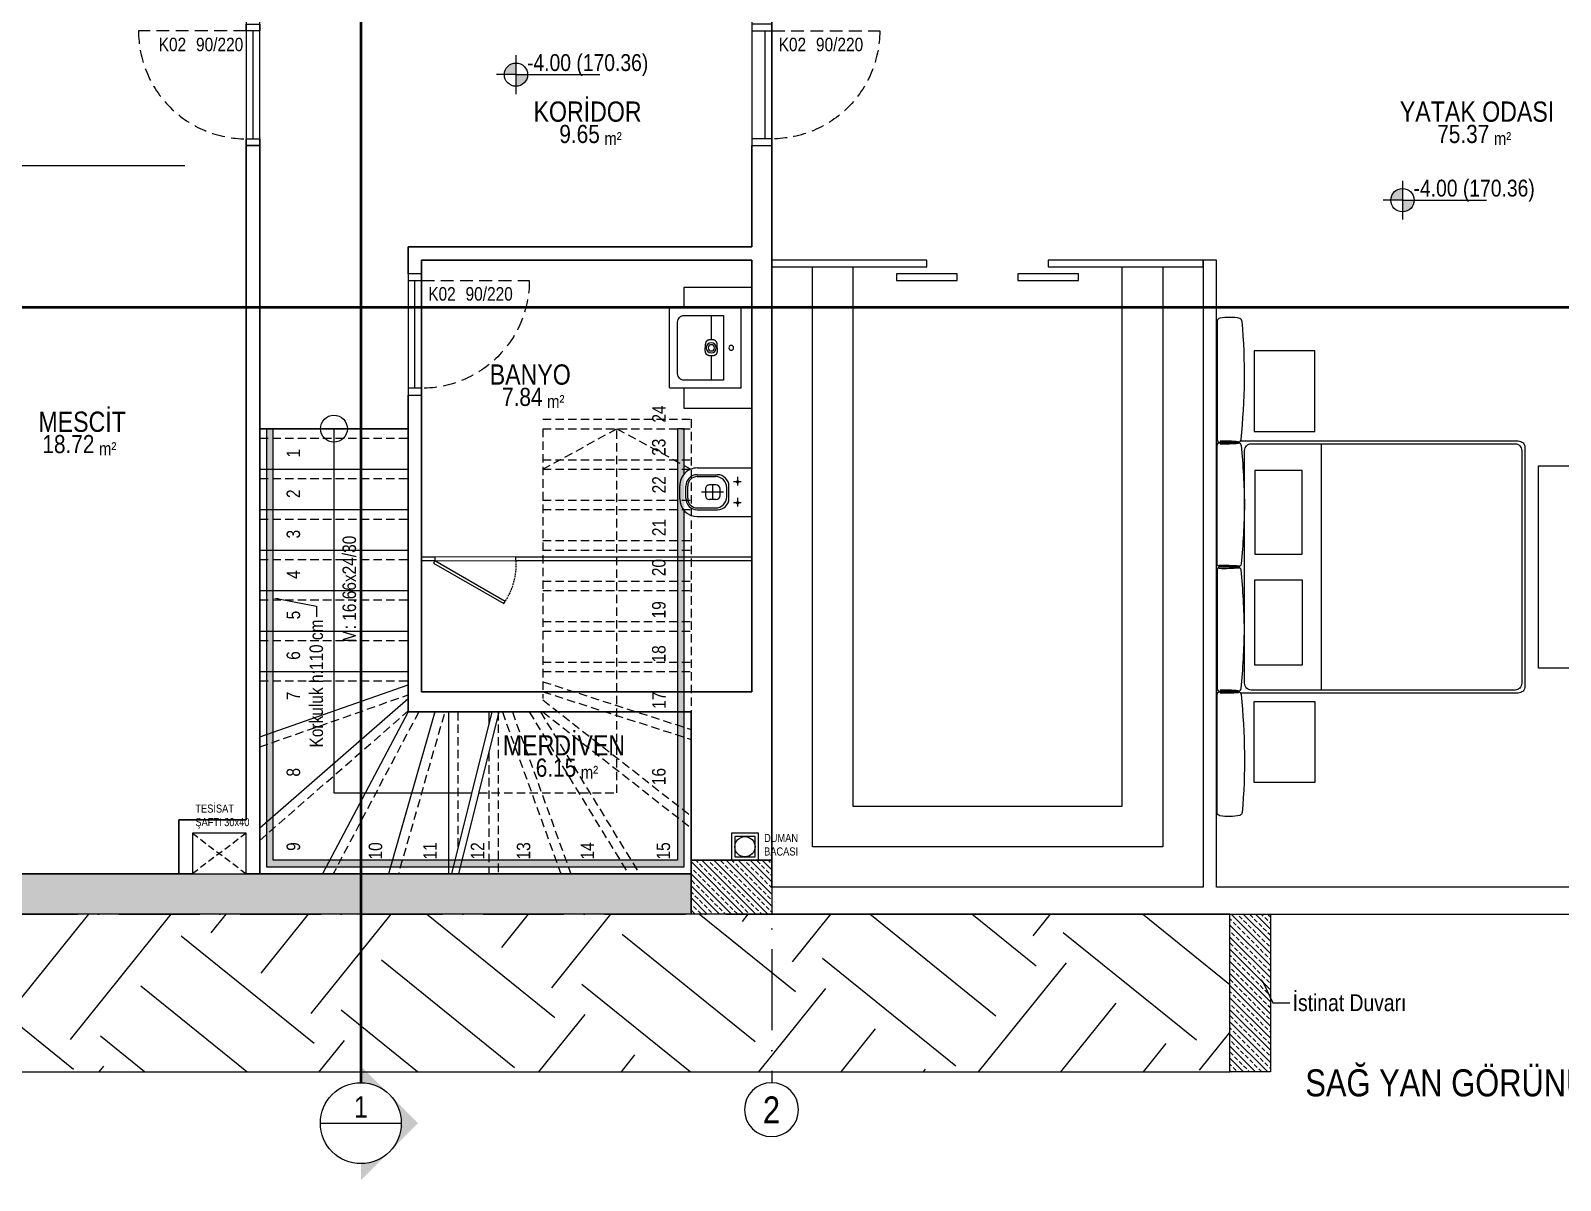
# Model space of a CAD drawing. Header units: millimetres. Extents: x 82776 to 137242, y 11666 to 27998.
# Drawn here: x 95060 to 96195, y 17704 to 18556 of the extents above; entities that cross this region are included whole.
import ezdxf
from ezdxf import colors
from ezdxf.entities.mleader import LeaderData, LeaderLine
from ezdxf.enums import TextEntityAlignment as Align
from ezdxf.math import Vec2, Vec3

# ---------------------------------------------------------------- set-up
doc = ezdxf.new("R2010")
doc.units = ezdxf.units.MM
for name, pattern in [('( Hidden )', [0.375, 0.25, -0.125]), ('ACAD_ISO10W100', [18, 12, -3, 0, -3]), ('DASHED', [15, 10, -5]), ('GC5102G0200$0$HIDDEN', [9.525, 6.35, -3.175])]:
    doc.linetypes.add(name, pattern=pattern)
doc.layers.add('0_IFC_Area', color=100, linetype='Continuous', plot=False)
for name, color, linetype in [('0_IFC_Door_Text', 11, 'Continuous'), ('0_IFC_Elevation_5', 252, 'Continuous'), ('0_IFC_Grid', 14, 'ACAD_ISO10W100'), ('0_IFC_Grid_Text_100', 14, 'Continuous'), ('0_IFC_Hatch', 250, 'Continuous'), ('0_IFC_Hatch_Structure', 251, 'Continuous'), ('0_IFC_Notation_Level_200', 160, 'Continuous'), ('0_IFC_Notation_Section_50', 10, 'Continuous'), ('0_IFC_Room_Text(No)_50', 12, 'Continuous'), ('0_IFC_Stair_Text', 221, 'Continuous'), ('0_IFC_Text_Explanation_50', 231, 'Continuous'), ('1_IFC_Concrete_Section', 50, 'Continuous'), ('1_IFC_Door', 83, 'Continuous'), ('1_IFC_Stair', 210, 'Continuous'), ('1_IFC_Stair_Concrete', 252, '( Hidden )'), ('2_IFC_Handrail', 181, 'Continuous'), ('2_IFC_Wall', 130, 'Continuous'), ('5_IFC_Mechanical_Shaft', 132, 'Continuous'), ('6_IFC_Furniture', 35, 'Continuous'), ('6_IFC_Furniture_WC', 64, 'Continuous'), ('6_IFC_Furniture_Wetspace', 64, 'Continuous'), ('7_IFC_Tree', 88, 'Continuous'), ('SOL8', 7, 'Continuous')]:
    doc.layers.add(name, color=color, linetype=linetype)
doc.styles.add('IFC_TEXT', font='ARIALN.TTF')
doc.linetypes.add('ZIGZAG', pattern='A,0.00254,-5.08,[131,ltypeshp.shx,S=5.08,R=0,X=-5.08,Y=0],-10.16,[131,ltypeshp.shx,S=5.08,R=180,X=5.08,Y=0],-5.08', length=20.32254)

# ---------------------------------------------------------------- blocks, each defined once
blk = doc.blocks.new('*U1504')
at = {"layer": '0_IFC_Hatch_Structure'}
blk.add_lwpolyline([(0, 0), (-90, 0)], dxfattribs=at)
at = {"layer": '1_IFC_Door', "linetype": 'GC5102G0200$0$HIDDEN', "ltscale": 1.5}
blk.add_lwpolyline([(-5, 0), (-5, 80)], dxfattribs=at)
at = {"layer": '1_IFC_Door'}
for points in [[(-85, 0), (-85, -10), (-90, -10), (-90, 0), (-85, 0)], [(-85, -5), (-5, -5), (-5, 0), (-85, 0)]]:
    blk.add_lwpolyline(points, dxfattribs=at)
blk.add_lwpolyline([(-5, -10), (-5, 0), (0, 0), (0, -10)], close=True, dxfattribs=at)
at = {"layer": '1_IFC_Door', "linetype": 'GC5102G0200$0$HIDDEN', "ltscale": 1.5}
blk.add_arc((-5, 0), 80, 90, 180, dxfattribs=at)
blk = doc.blocks.new('*U1491')
at = {"layer": '0_IFC_Hatch_Structure'}
blk.add_lwpolyline([(0, 0), (-90, 0)], dxfattribs=at)
at = {"layer": '1_IFC_Door', "linetype": 'GC5102G0200$0$HIDDEN', "ltscale": 1.5}
blk.add_lwpolyline([(-5, 0), (-5, 80)], dxfattribs=at)
at = {"layer": '1_IFC_Door'}
for points in [[(-85, 0), (-85, -15), (-90, -15), (-90, 0), (-85, 0)], [(-85, -5), (-5, -5), (-5, 0), (-85, 0)]]:
    blk.add_lwpolyline(points, dxfattribs=at)
blk.add_lwpolyline([(-5, -15), (-5, 0), (0, 0), (0, -15)], close=True, dxfattribs=at)
at = {"layer": '1_IFC_Door', "linetype": 'GC5102G0200$0$HIDDEN', "ltscale": 1.5}
blk.add_arc((-5, 0), 80, 90, 180, dxfattribs=at)
blk = doc.blocks.new('IFC_KLOZET')
blk.add_wipeout([(-18, 0), (18, 0), (18, -40.4), (18, -40.4), (18, -41.3), (17.9, -41.8), (17.6, -43.5), (16.5, -46.3), (15.2, -48.4), (14.5, -49.2), (14.2, -49.5), (12.9, -50.6), (12.2, -51.2), (11.5, -51.6), (10, -52.3), (8.7, -52.8), (7.6, -53.1), (6.8, -53.2), (6.2, -53.3), (5.3, -53.3), (-5, -53.4), (-6.5, -53.3), (-7.8, -53), (-9.5, -52.5), (-10, -52.3), (-11, -51.9), (-12, -51.3), (-13.4, -50.2), (-13.7, -50), (-14.2, -49.5), (-15.1, -48.5), (-16, -47.2), (-17, -45), (-17.5, -43.7), (-17.8, -42.5), (-17.9, -41.3), (-18, -40.4)]).dxf.layer = '6_IFC_Furniture_WC'
at = {"layer": '6_IFC_Furniture_WC'}
for p, q in [((-18, -40.4), (-18, 0)), ((18, -40.4), (18, 0)), ((-5, -10.4), (-11.4, -10.4)), ((-7.8, -7.8), (-7.8, -13.5)), ((10.5, -10.4), (4.1, -10.4)), ((7.8, -7.8), (7.8, -13.5)), ((4.5, -16.9), (-4.5, -16.9)), ((3.3, -18.5), (-3.3, -18.5)), ((0, -20.9), (0, -37.3)), ((-13, -40.4), (-13, -25.4)), ((-11.6, -40.4), (-11.6, -26.8)), ((5.5, -28.9), (-6.1, -28.9)), ((-5.4, -26.5), (-5.4, -31.3)), ((2.4, -23.5), (-2.4, -23.5)), ((5.4, -26.5), (5.4, -31.3)), ((11.6, -40.4), (11.6, -26.8)), ((13, -40.4), (13, -25.4)), ((-2.4, -34.3), (2.4, -34.3)), ((5, -53.4), (-5, -53.4)), ((4.5, -47.5), (-4.5, -47.5)), ((4.5, -48.9), (-4.5, -48.9))]:
    blk.add_line(p, q, dxfattribs=at)
blk.add_lwpolyline([(18, 0), (-18, 0)], dxfattribs=at)
for centre in [(-7.8, -10.4), (7.8, -10.4)]:
    blk.add_circle(centre, 0.75, dxfattribs=at)
for centre, radius, start, end in [((-7.8, -10.4), 0.75, 90, 270), ((-7.8, -10.4), 0.75, 270, 90), ((7.8, -10.4), 0.75, 90, 270), ((7.8, -10.4), 0.75, 270, 90), ((-4.5, -25.4), 8.5, 90, 180), ((-3.3, -26.8), 8.3, 90, 180), ((3.3, -26.8), 8.3, 0, 90), ((4.5, -25.4), 8.5, 0, 90), ((-2.4, -26.5), 3, 90, 180), ((-2.4, -31.3), 3, 180, 270), ((2.4, -26.5), 3, 0, 90), ((2.4, -31.3), 3, 270, 0), ((-5, -40.4), 13, 180, 270), ((-4.5, -40.4), 8.5, 180, 270), ((-4.5, -40.4), 7.1, 180, 270), ((4.5, -40.4), 8.5, 270, 0), ((4.5, -40.4), 7.1, 270, 0), ((5, -40.4), 13, 270, 0)]:
    blk.add_arc(centre, radius, start, end, dxfattribs=at)
blk = doc.blocks.new('*U149')
blk.add_wipeout([(0, 0), (0, -50), (90, -50), (90, 0)]).dxf.layer = '6_IFC_Furniture_WC'
at = {"layer": '6_IFC_Furniture_WC'}
blk.add_lwpolyline([(0, 0), (90, 0), (90, -50), (0, -50)], close=True, dxfattribs=at)
blk = doc.blocks.new('IFC_VITRA_DOLAPLI LAVABO_53X60')
blk.add_wipeout([(-30, 0), (-30, -52), (-29.9, -52.4), (-29.7, -52.7), (-29.4, -52.9), (-29, -53), (29, -53), (29.4, -52.9), (29.7, -52.7), (29.9, -52.4), (30, -52), (30, 0)])
at = {"layer": '6_IFC_Furniture_Wetspace'}
for points in [[(30, 0), (-30, 0), (-30, -52, 0.414214), (-29, -53), (29, -53, 0.414214), (30, -52)], [(24, -13), (-24, -13), (-24, -42, 0.414214), (-19, -47), (19, -47, 0.414214), (24, -42)]]:
    blk.add_lwpolyline(points, format="xyb", close=True, dxfattribs=at)
for points in [[(-6, -22), (-24, -22)], [(24, -22), (6, -22)]]:
    blk.add_lwpolyline(points, dxfattribs=at)
for centre, radius in [((0, -7.2), 1.75), ((0, -22), 3.72), ((0, -22), 2.3)]:
    blk.add_circle(centre, radius, dxfattribs=at)
for points, knots in [([(0, -17.5), (-0.1, -17.5), (-0.2, -17.5), (-0.4, -17.5), (-0.6, -17.5), (-0.8, -17.5), (-1.2, -17.5), (-1.6, -17.5), (-2, -17.6), (-2.3, -17.6), (-2.5, -17.6), (-2.8, -17.6), (-3.2, -17.7), (-3.7, -17.8), (-4.2, -18), (-4.7, -18.3), (-5, -18.5), (-5.2, -18.8), (-5.4, -19), (-5.5, -19.3), (-5.6, -19.4), (-5.6, -19.5), (-5.7, -19.6), (-5.7, -19.7), (-5.8, -19.9), (-5.9, -20.3), (-5.9, -20.6), (-5.9, -20.8), (-5.9, -21), (-6, -21.1), (-6, -21.3), (-6, -21.5), (-6, -21.7), (-6, -21.8), (-6, -21.8), (-6, -21.8), (-6, -21.8), (-6, -21.8), (-6, -21.9), (-6, -21.9), (-6, -22)], [0, 0, 0, 0, 0.021235, 0.044398, 0.069488, 0.096503, 0.125441, 0.188156, 0.250809, 0.259174, 0.280971, 0.316202, 0.364758, 0.426426, 0.501333, 0.553318, 0.599123, 0.639049, 0.672981, 0.700865, 0.722699, 0.738482, 0.748226, 0.751949, 0.775963, 0.817208, 0.875651, 0.891156, 0.906586, 0.916856, 0.937593, 0.967865, 0.988685, 1, 1, 1, 1, 1, 1, 1.023802, 1.023802, 1.023802, 1.023802]), ([(-6, -22), (-6, -22), (-6, -22.1), (-6, -22.2), (-6, -22.3), (-6, -22.4), (-6, -22.5), (-6, -22.7), (-6, -22.8), (-6, -22.9), (-6, -23), (-5.9, -23.1), (-5.9, -23.2), (-5.9, -23.3), (-5.9, -23.4), (-5.9, -23.5), (-5.9, -23.7), (-5.8, -23.8), (-5.8, -23.9), (-5.8, -24), (-5.8, -24.1), (-5.7, -24.2), (-5.7, -24.3), (-5.6, -24.4), (-5.6, -24.5), (-5.6, -24.6), (-5.5, -24.7), (-5.5, -24.8), (-5.4, -24.9), (-5.3, -25), (-5.3, -25.1), (-5.2, -25.2), (-5.1, -25.3), (-5.1, -25.3), (-5, -25.4), (-4.9, -25.5), (-4.8, -25.6), (-4.7, -25.7), (-4.6, -25.7), (-4.6, -25.8), (-4.5, -25.8), (-4.3, -26), (-4, -26.1), (-3.5, -26.2), (-3.1, -26.3), (-2.7, -26.4), (-2.3, -26.4), (-2, -26.5), (-1.7, -26.5), (-1.4, -26.5), (-1.1, -26.5), (-0.8, -26.5), (-0.5, -26.5), (-0.3, -26.5), (-0.1, -26.5), (0, -26.5)], [0, 0, 0, 0, 0.012444, 0.024892, 0.037346, 0.049806, 0.062275, 0.074753, 0.087243, 0.099746, 0.112263, 0.124797, 0.137337, 0.149865, 0.16238, 0.174881, 0.187369, 0.199846, 0.212314, 0.224778, 0.237244, 0.249718, 0.26221, 0.274722, 0.287247, 0.29978, 0.312317, 0.324853, 0.337387, 0.349918, 0.362445, 0.374971, 0.387495, 0.400014, 0.412535, 0.42506, 0.437593, 0.450138, 0.462698, 0.475277, 0.487876, 0.500499, 0.550584, 0.600352, 0.650378, 0.700398, 0.750338, 0.771026, 0.812724, 0.849295, 0.875117, 0.910268, 0.942798, 0.972708, 1, 1, 1, 1]), ([(0, -17.5), (0.1, -17.5), (0.2, -17.5), (0.3, -17.5), (0.5, -17.5), (0.6, -17.5), (0.8, -17.5), (0.9, -17.5), (1.1, -17.5), (1.4, -17.5), (1.6, -17.5), (1.9, -17.6), (2.2, -17.6), (2.4, -17.6), (2.7, -17.6), (3, -17.6), (3.3, -17.7), (3.7, -17.8), (4, -17.9), (4.3, -18.1), (4.5, -18.2), (4.8, -18.4), (5.1, -18.7), (5.4, -19.1), (5.6, -19.4), (5.7, -19.7), (5.8, -19.9), (5.8, -20.2), (5.9, -20.5), (5.9, -20.7), (5.9, -20.9), (6, -21.1), (6, -21.3), (6, -21.4), (6, -21.6), (6, -21.7), (6, -21.8)], [0, 0, 0, 0, 0.019433, 0.03836, 0.056783, 0.074702, 0.092116, 0.109028, 0.125437, 0.156951, 0.188127, 0.220468, 0.250803, 0.282181, 0.313591, 0.341056, 0.376316, 0.438776, 0.469086, 0.501412, 0.532849, 0.564147, 0.626696, 0.689351, 0.72066, 0.751939, 0.784968, 0.813934, 0.845062, 0.875656, 0.906589, 0.922198, 0.937595, 0.954891, 0.975694, 1, 1, 1, 1]), ([(6, -22), (6, -22), (6, -22.1), (6, -22.2), (6, -22.3), (6, -22.4), (6, -22.6), (6, -22.7), (6, -22.8), (6, -23), (5.9, -23.2), (5.9, -23.4), (5.9, -23.7), (5.8, -23.9), (5.7, -24.2), (5.6, -24.5), (5.5, -24.7), (5.4, -25), (5.2, -25.2), (5, -25.4), (4.8, -25.6), (4.6, -25.8), (4.4, -25.9), (4.2, -26), (4, -26.1), (3.8, -26.2), (3.6, -26.2), (3.3, -26.3), (3.1, -26.3), (2.8, -26.4), (2.5, -26.4), (2.2, -26.4), (1.9, -26.5), (1.5, -26.5), (1.2, -26.5), (0.8, -26.5), (0.5, -26.5), (0.2, -26.5), (0.1, -26.5), (0, -26.5)], [0, 0, 0, 0, 0.012738, 0.0254592, 0.0380319, 0.0504141, 0.0626611, 0.0785725, 0.0939756, 0.107516, 0.1253075, 0.1579839, 0.1878028, 0.2175004, 0.2500399, 0.2812608, 0.3125508, 0.3438375, 0.3750933, 0.406479, 0.4378604, 0.4690727, 0.5004263, 0.5317664, 0.5473528, 0.5629141, 0.5938672, 0.6252488, 0.6554004, 0.6878107, 0.7190947, 0.7503345, 0.7897089, 0.8312873, 0.8751152, 0.9042351, 0.9375349, 0.9789235, 1, 1, 1, 1])]:
    blk.add_open_spline(points, degree=3, knots=knots, dxfattribs=at)
blk = doc.blocks.new('*U1426')
at = {"transparency": 33554687}
blk.add_wipeout([(130, 460), (190, 460), (190, 0), (-130, 0), (-130, 460.6), (-70, 460.6), (-70, 60), (130, 60)], dxfattribs=at).dxf.layer = '6_IFC_Furniture'
at = {"layer": '6_IFC_Furniture', "transparency": 33554687}
blk.add_lwpolyline([(-70, 60), (130, 60), (130, 460), (190, 460), (190, 0), (-130, 0), (-130, 460.6), (-70, 460.6)], close=True, dxfattribs=at)
blk.add_lwpolyline([(160, 460), (160, 30), (-100, 30), (-100, 460.6)], dxfattribs=at)
blk = doc.blocks.new('*U1127')
blk.add_wipeout([(0, 240), (0, -5), (100, -5), (100, 240)]).dxf.layer = '6_IFC_Furniture_WC'
at = {"layer": '6_IFC_Furniture_WC', "color": 252, "lineweight": 0, "true_color": 0x939598}
blk.add_lwpolyline([(100, -5), (0, -5), (0, 240), (100, 240)], close=True, dxfattribs=at)
at = {"layer": '6_IFC_Furniture_WC'}
for points in [[(100, 65), (100, 240), (97, 240), (97, 65)], [(95.3, 4), (65.3, 56), (67, 57), (97, 5)], [(100, -5), (100, 5), (97, 5), (97, -5)]]:
    blk.add_lwpolyline(points, close=True, dxfattribs=at)
at = {"layer": '6_IFC_Furniture_WC', "color": 252, "lineweight": 0, "true_color": 0x939598}
blk.add_lwpolyline([(97, 65), (97, 5)], dxfattribs=at)
at = {"layer": '6_IFC_Furniture_WC', "linetype": '( Hidden )', "ltscale": 5}
blk.add_arc((94.6, 14), 51.1, 87.3085, 122.6915, dxfattribs=at)
blk = doc.blocks.new('*U1130')
blk.add_wipeout([(0, 0), (60, 0), (60, -45), (0, -45)]).dxf.layer = '6_IFC_Furniture'
at = {"layer": '6_IFC_Furniture', "transparency": 33554687}
blk.add_lwpolyline([(0, -45), (0, 0), (60, 0), (60, -45)], close=True, dxfattribs=at)
blk = doc.blocks.new('A$Cac035e16')
at = {"xscale": -1, "rotation": 270}
blk.add_blockref('*U1130', (-39.3, 147.6), dxfattribs=at)
at = {"rotation": 270}
blk.add_blockref('*U1130', (-39.3, -52.7), dxfattribs=at)
blk.add_wipeout([(-107.2, 141.2), (-109.1, 140.9), (-110.7, 139.8), (-111.8, 138.2), (-112.2, 136.2), (-112.2, -40.8), (-111.8, -42.7), (-110.7, -44.3), (-109.1, -45.4), (-107.2, -45.8), (111.6, -45.8), (113.5, -45.4), (115.1, -44.3), (116.2, -42.7), (116.6, -40.8), (116.6, 136.2), (116.2, 138.2), (115.1, 139.8), (113.5, 140.9), (111.6, 141.2)]).dxf.layer = '6_IFC_Furniture'
at = {"layer": '6_IFC_Furniture'}
blk.add_line((-34.5, 139), (-34.5, -43.7), dxfattribs=at)
for points in [[(-83.8, 57.3), (-48.8, 57.3), (-48.8, 120.6), (-83.8, 120.6)], [(-83.8, 38.1), (-48.8, 38.1), (-48.8, -23.9), (-83.8, -23.9)]]:
    blk.add_lwpolyline(points, close=True, dxfattribs=at)
blk.add_wipeout([(-111.8, 137.9), (-111.8, 138.2), (-111.7, 138.6), (-111.5, 139), (-111.3, 139.3), (-111, 139.5), (-110.6, 139.7), (-110.2, 139.8), (-109.8, 139.9), (-96.1, 139.9), (-95.3, 139.7), (-94.7, 139.3), (-94.3, 138.6), (-94.1, 137.9), (-92.3, 115.9), (-91.6, 93.9), (-92.3, 71.9), (-93.1, 60.9), (-94.1, 49.9), (-94.3, 49.1), (-94.9, 48.4), (-95.7, 48), (-96.6, 48), (-109.8, 47.9), (-110.6, 48.1), (-111.3, 48.5), (-111.7, 49.2), (-111.8, 49.9)]).dxf.layer = '6_IFC_Furniture'
blk.add_arc((-105.9, 245.3), 106.5, 268.0027, 275.3667, dxfattribs=at)
blk.add_wipeout([(-111.8, -42.4), (-111.8, -42.8), (-111.7, -43.1), (-111.5, -43.5), (-111.3, -43.8), (-111, -44), (-110.6, -44.2), (-110.2, -44.3), (-109.8, -44.4), (-96.1, -44.4), (-95.3, -44.2), (-94.7, -43.8), (-94.3, -43.1), (-94.1, -42.4), (-92.3, -20.4), (-91.6, 1.6), (-92.3, 23.6), (-93.1, 34.6), (-94.1, 45.5), (-94.3, 46.4), (-94.9, 47.1), (-95.7, 47.5), (-96.6, 47.5), (-109.8, 47.5), (-110.6, 47.4), (-111.3, 47), (-111.7, 46.3), (-111.8, 45.5)]).dxf.layer = '6_IFC_Furniture'
for points in [[(-107.2, -45.8), (111.6, -45.8, 0.414214), (116.6, -40.8), (116.6, 136.2, 0.414214), (111.6, 141.2), (-107.2, 141.2, 0.414214), (-112.2, 136.2), (-112.2, -40.8, 0.414214)], [(-91.6, 93.9, -0.023952), (-94.1, 49.9, -0.414214), (-96.1, 47.9), (-109.8, 47.9, -0.414214), (-111.8, 49.9), (-111.8, 93.9), (-111.8, 137.9, -0.414214), (-109.8, 139.9), (-96.1, 139.9, -0.414214), (-94.1, 137.9, -0.023952)], [(114.2, -38.7), (114.2, 134, 0.414214), (109.2, 139), (-86.5, 139, 0.414214), (-91.5, 134), (-91.5, -38.7, 0.414214), (-86.5, -43.7), (109.2, -43.7, 0.414214)], [(-91.6, 1.5, 0.023952), (-94.1, 45.5, 0.414214), (-96.1, 47.5), (-109.8, 47.5, 0.414214), (-111.8, 45.5), (-111.8, 1.5), (-111.8, -42.4, 0.414214), (-109.8, -44.4), (-96.1, -44.4, 0.414214), (-94.1, -42.4, 0.023952)]]:
    blk.add_lwpolyline(points, format="xyb", close=True, dxfattribs=at)
for centre, radius, start, end in [((-107.3, -118), 167, 85.8685, 91.1207), ((-107.3, 213.4), 167, 268.8793, 274.1315), ((-105.9, -149.9), 106.5, 84.6333, 91.9973)]:
    blk.add_arc(centre, radius, start, end, dxfattribs=at)
for points in [[(-111.8, 230.2), (-111.5, 230.9), (-111.1, 231.5), (-110.5, 231.9), (-109.8, 232.2), (-108, 232.5), (-106.1, 232.7), (-104.2, 232.8), (-102.4, 232.8), (-100.5, 232.8), (-98.6, 232.6), (-96.7, 232.4), (-94.9, 232), (-94.3, 231.6), (-93.8, 231.1), (-93.4, 230.4), (-93.2, 229.7), (-92.8, 224.2), (-92.4, 218.8), (-92.1, 213.3), (-91.9, 207.8), (-91.6, 186), (-91.8, 175), (-92.3, 164.1), (-93.1, 153.2), (-94.1, 142.3), (-94.3, 141.5), (-94.7, 140.9), (-95.3, 140.4), (-96.1, 140.3), (-109.8, 140.3), (-110.6, 140.4), (-111.3, 140.9), (-111.7, 141.6), (-111.8, 142.3)], [(-111.8, -134.7), (-111.5, -135.4), (-111.1, -136), (-110.5, -136.4), (-109.8, -136.7), (-108, -137), (-106.1, -137.2), (-104.2, -137.3), (-102.4, -137.4), (-100.5, -137.3), (-98.6, -137.1), (-96.7, -136.9), (-94.9, -136.5), (-94.3, -136.1), (-93.8, -135.6), (-93.4, -134.9), (-93.2, -134.2), (-92.8, -128.8), (-92.4, -123.3), (-92.1, -117.8), (-91.9, -112.4), (-91.6, -90.5), (-91.8, -79.5), (-92.3, -68.6), (-93.1, -57.7), (-94.1, -46.8), (-94.3, -46), (-94.7, -45.4), (-95.3, -45), (-96.1, -44.8), (-109.8, -44.8), (-110.6, -45), (-111.3, -45.4), (-111.7, -46.1), (-111.8, -46.8)]]:
    blk.add_wipeout(points).dxf.layer = '6_IFC_Furniture'
for points in [[(-93.2, 229.7, 0.251606), (-94.9, 232, 0.09701), (-109.8, 232.2, 0.239539), (-111.8, 230.2), (-111.8, 142.3, 0.414214), (-109.8, 140.3), (-96.1, 140.3, 0.414214), (-94.1, 142.3, 0.047628), (-93.2, 229.7)], [(-93.2, -134.2, -0.251606), (-94.9, -136.6, -0.09701), (-109.8, -136.8, -0.239539), (-111.8, -134.8), (-111.8, -46.8, -0.414214), (-109.8, -44.8), (-96.1, -44.8, -0.414214), (-94.1, -46.8, -0.047628), (-93.2, -134.3)]]:
    blk.add_lwpolyline(points, format="xyb", dxfattribs=at)
for centre, start, end in [((-105.9, 34.9), 84.6333, 91.9973), ((-105.9, 60.6), 268.0027, 275.3667)]:
    blk.add_arc(centre, 106.5, start, end, dxfattribs=at)
blk = doc.blocks.new('*U99')
blk.add_wipeout([(0, 0), (150, 0), (150, -40), (0, -40)]).dxf.layer = '6_IFC_Furniture'
at = {"layer": '6_IFC_Furniture', "transparency": 33554687}
blk.add_lwpolyline([(0, -40), (0, 0), (150, 0), (150, -40)], close=True, dxfattribs=at)
blk = doc.blocks.new('*U1428')
blk.add_wipeout([(0, 0), (115, 0), (115, -5), (0, -5)]).dxf.layer = '6_IFC_Furniture'
at = {"layer": '6_IFC_Furniture', "transparency": 33554687}
blk.add_lwpolyline([(0, -5), (0, 0), (115, 0), (115, -5)], close=True, dxfattribs=at)
blk = doc.blocks.new('*U1427')
blk.add_wipeout([(0, 0), (115, 0), (115, -5), (0, -5)]).dxf.layer = '6_IFC_Furniture'
at = {"layer": '6_IFC_Furniture', "transparency": 33554687}
blk.add_lwpolyline([(0, -5), (0, 0), (115, 0), (115, -5)], close=True, dxfattribs=at)
blk = doc.blocks.new('*U1429')
blk.add_wipeout([(0, 0), (45, 0), (45, -5), (0, -5)]).dxf.layer = '6_IFC_Furniture'
at = {"layer": '6_IFC_Furniture', "transparency": 33554687}
blk.add_lwpolyline([(0, -5), (0, 0), (45, 0), (45, -5)], close=True, dxfattribs=at)
blk = doc.blocks.new('C ZK ST')
at = {"layer": '0_IFC_Hatch_Structure', "transparency": 33554687}
h = blk.add_hatch(dxfattribs=at)
h.set_pattern_fill('ANSI33', color=256, angle=90)
h.set_pattern_definition([(135, (-35728.3245, 139834.061), (-4.49012806, -4.49012806), []), (135, (-35728.3245, 139838.551), (-4.49012806, -4.49012806), [3.175, -1.5875])])
h.paths.add_polyline_path([(-1186.4, -512.2), (-1186.4, -472.2), (-1126.4, -472.2), (-1126.4, -512.2)])
at = {"layer": '1_IFC_Concrete_Section'}
blk.add_lwpolyline([(-1186.4, -512.2), (-1186.4, -472.2), (-1126.4, -472.2), (-1126.4, -512.2)], close=True, dxfattribs=at)
blk = doc.blocks.new('C B1 ST')
at = {"layer": '0_IFC_Hatch_Structure', "transparency": 33554687}
h = blk.add_hatch(dxfattribs=at)
h.set_pattern_fill('ANSI33', color=256, angle=180)
h.set_pattern_definition([(225, (-138374.2445, -33906.855), (4.49012806, -4.49012806), []), (225, (-138378.7346, -33906.855), (4.49012806, -4.49012806), [3.175, -1.5875])])
h.paths.add_polyline_path([(750, 60), (720, 60), (720, 635), (750, 635)])
at = {"layer": '1_IFC_Concrete_Section'}
blk.add_lwpolyline([(750, 60), (720, 60), (720, 635), (750, 635)], close=True, dxfattribs=at)
at = {"rotation": 90}
blk.add_blockref('C ZK ST', (237.8, 1821.4), dxfattribs=at)
blk = doc.blocks.new('0_IFC_ROOM_TEXT_50')
at = {"layer": '0_IFC_Room_Text(No)_50', "insert": (13.2, -40), "char_height": 9.62, "attachment_point": 1, "style": 'IFC_TEXT'}
blk.add_mtext_dynamic_manual_height_columns('m²', width=16.695, gutter_width=6.88, heights=[0], dxfattribs=at)
at = {"layer": '0_IFC_Room_Text(No)_50', "style": 'IFC_TEXT'}
blk.add_attdef('ROOM_NUMBER', text='', height=7.7, dxfattribs=at).set_placement((0.7, -10.7), align=Align.CENTER)
blk.add_attdef('ROOM_NAME', text='', height=13.5, dxfattribs=at).set_placement((0.7, -24.8), align=Align.MIDDLE_CENTER)
blk.add_attdef('AREA', text='', height=13.5, dxfattribs=at).set_placement((9.8, -49.7), align=Align.RIGHT)
at = {"layer": '0_IFC_Text_Explanation_50', "style": 'IFC_TEXT', "flags": 1}
for tag, p in [('DÖŞEME:', (-41.1, -64.4)), ('DUVAR:', (-41.1, -75.5)), ('TAVAN:', (-41.1, -86.7))]:
    blk.add_attdef(tag, p, '', height=7.7, dxfattribs=at)
blk = doc.blocks.new('C_B1_NET ALAN')
at = {"layer": '0_IFC_Area'}
for points in [[(275, -640), (225, -640), (225, -680), (30, -680), (30, -670), (0, -670), (0, 0), (30, 0), (30, 10), (275, 10)], [(285, -350), (285, 10), (605, 10), (605, 0), (650, 0), (650, -215), (395, -215), (395, -350)], [(1710, -690), (995, -690), (995, -225), (985, -225), (985, -690), (665, -690), (665, 10), (1710, 10), (1710, 0), (1750, 0), (1750, -670), (1710, -670)], [(405, -545), (405, -225), (650, -225), (650, -545)]]:
    blk.add_lwpolyline(points, close=True, dxfattribs=at)
at = {"layer": '0_IFC_Area', "elevation": 2736.6}
blk.add_lwpolyline([(285, -680), (285, -350), (395, -350), (395, -560), (605, -560), (605, -680)], close=True, dxfattribs=at)
ref = blk.add_blockref('0_IFC_ROOM_TEXT_50', (527.5, -90))
ref.add_attrib('ROOM_NAME', 'KORİDOR', dxfattribs={"layer": '0_IFC_Room_Text(No)_50', "height": 15, "style": 'IFC_TEXT'}).set_placement((528.2, -114.8), align=Align.MIDDLE_CENTER)
ref.add_attrib('AREA', '9.65', dxfattribs={"layer": '0_IFC_Room_Text(No)_50', "height": 13.47, "style": 'IFC_TEXT'}).set_placement((537.3, -138.1), align=Align.RIGHT)
ref = blk.add_blockref('0_IFC_ROOM_TEXT_50', (1187.5, -90))
ref.add_attrib('ROOM_NAME', 'YATAK ODASI', dxfattribs={"layer": '0_IFC_Room_Text(No)_50', "height": 15, "style": 'IFC_TEXT'}).set_placement((1188.2, -114.8), align=Align.MIDDLE_CENTER)
ref.add_attrib('AREA', '75.37', dxfattribs={"layer": '0_IFC_Room_Text(No)_50', "height": 13.47, "style": 'IFC_TEXT'}).set_placement((1197.3, -138.1), align=Align.RIGHT)
ref = blk.add_blockref('0_IFC_ROOM_TEXT_50', (485, -285))
ref.add_attrib('ROOM_NAME', 'BANYO', dxfattribs={"layer": '0_IFC_Room_Text(No)_50', "height": 15, "style": 'IFC_TEXT'}).set_placement((485.7, -309.8), align=Align.MIDDLE_CENTER)
ref.add_attrib('AREA', '7.84', dxfattribs={"layer": '0_IFC_Room_Text(No)_50', "height": 13.47, "style": 'IFC_TEXT'}).set_placement((494.8, -333.1), align=Align.RIGHT)
ref = blk.add_blockref('0_IFC_ROOM_TEXT_50', (152.5, -320))
ref.add_attrib('ROOM_NAME', 'MESCİT', dxfattribs={"layer": '0_IFC_Room_Text(No)_50', "height": 15, "style": 'IFC_TEXT'}).set_placement((153.2, -344.8), align=Align.MIDDLE_CENTER)
ref.add_attrib('AREA', '18.72', dxfattribs={"layer": '0_IFC_Room_Text(No)_50', "height": 13.47, "style": 'IFC_TEXT'}).set_placement((162.3, -368.1), align=Align.RIGHT)
ref = blk.add_blockref('0_IFC_ROOM_TEXT_50', (510, -560, 2736.6))
ref.add_attrib('ROOM_NAME', 'MERDİVEN', dxfattribs={"layer": '0_IFC_Room_Text(No)_50', "height": 15, "style": 'IFC_TEXT'}).set_placement((510.7, -584.8, 2736.6), align=Align.MIDDLE_CENTER)
ref.add_attrib('AREA', '6.15', dxfattribs={"layer": '0_IFC_Room_Text(No)_50', "height": 13.47, "style": 'IFC_TEXT'}).set_placement((519.8, -608.1, 2736.6), align=Align.RIGHT)
blk = doc.blocks.new('0_IFC_DOOR_TAG_50')
at = {"layer": '0_IFC_Door_Text', "style": 'IFC_TEXT'}
for tag, p in [('DOOR_TYPE', (0, 0)), ('DOOR_SIZE', (27.7, 0))]:
    blk.add_attdef(tag, p, '', height=10, dxfattribs=at)
blk = doc.blocks.new('C_B1_KAPI POZU')
at = {"transparency": 33554687}
for p in [(240, -110, 2736.6), (700, -110), (440, -295, 2736.6)]:
    blk.add_blockref('0_IFC_DOOR_TAG_50', p, dxfattribs=at).add_auto_attribs({'DOOR_TYPE': 'K02', 'DOOR_SIZE': '90/220'})
blk = doc.blocks.new('0_IFC_AXIS_TEXT_100')
at = {"layer": '0_IFC_Grid_Text_100'}
blk.add_circle((0, 1000), 1000, dxfattribs=at)
at = {"layer": '0_IFC_Grid_Text_100', "style": 'IFC_TEXT'}
blk.add_attdef('AXIS_NO', text='', height=1000, dxfattribs=at).set_placement((0, 993), align=Align.MIDDLE_CENTER)
blk = doc.blocks.new('C_AKS')
at = {"layer": '0_IFC_Grid', "ltscale": 5}
for points in [[(750.00009, -1950), (750.00009, 130)], [(-124.99991, -1105), (875.00231, -1105)]]:
    blk.add_lwpolyline(points, dxfattribs=at)
ref = blk.add_blockref('0_IFC_AXIS_TEXT_100', (915, -1105.30155), dxfattribs=dict(xscale=-0.02, yscale=0.02, zscale=0.02, rotation=90))
ref.add_attrib('AXIS_NO', '2', dxfattribs={"layer": '0_IFC_Grid_Text_100', "height": 20, "rotation": 90, "style": 'IFC_TEXT'}).set_placement((895.14568, -1105.30155), align=Align.MIDDLE_CENTER)
blk = doc.blocks.new('DUMAN BACASI')
at = {"layer": '0_IFC_Elevation_5'}
blk.add_lwpolyline([(-17.5, -2), (-17.5, -17), (-2.5, -17), (-2.5, -2)], close=True, dxfattribs=at)
blk.add_circle((-10, -9.5), 7.5, dxfattribs=at)
at = {"layer": '2_IFC_Wall'}
blk.add_lwpolyline([(-20, -19.5), (0, -19.5), (0, 0.5), (-20, 0.5)], close=True, dxfattribs=at)
blk = doc.blocks.new('C BLOK_ZK SAFT')
at = {"layer": '5_IFC_Mechanical_Shaft', "linetype": '( Hidden )', "ltscale": 20, "transparency": 33554687}
blk.add_lwpolyline([(0, 30), (-40, 30), (-40, 0), (0, 0)], close=True, dxfattribs=at)
for points in [[(0, 30), (-40, 0)], [(-40, 30), (0, 0)]]:
    blk.add_lwpolyline(points, dxfattribs=at)
at = {"rotation": 179.9999999999864}
blk.add_blockref('DUMAN BACASI', (360, 10.5), dxfattribs=at)
at = {"layer": '0_IFC_Text_Explanation_50', "char_height": 6, "attachment_point": 1, "style": 'IFC_TEXT'}
for s, insert in [('\\pxql;TESİSAT\\PŞAFTI 30x40', (-37.8, 51.3)), ('\\pxql;DUMAN\\PBACASI', (384.2, 29.5))]:
    blk.add_mtext_dynamic_manual_height_columns(s, width=93.331, gutter_width=12.5, heights=[0], dxfattribs=dict(at, insert=insert))
blk = doc.blocks.new('0_IFC_NOTATION_LEVEL_200')
at = {"layer": '0_IFC_Notation_Level_200'}
h = blk.add_hatch(color=256, dxfattribs=at)
h.dxf.hatch_style = 1
h.paths.add_polyline_path([(0, 0), (0, 576, 0.414214), (-576, 0)])
h.paths.add_polyline_path([(0, -576, 0.414214), (576, 0), (0, 0)])
for p, q in [((0, 960), (0, -960)), ((0, 0), (-960, 0)), ((0, 0), (4154, 0))]:
    blk.add_line(p, q, dxfattribs=at)
blk.add_circle((0, 0), 576, dxfattribs=at)
at = {"layer": '0_IFC_Notation_Level_200', "style": 'IFC_TEXT'}
for tag, p in [('LEVEL_ABOVE', (549, 185)), ('LEVEL_BELOW', (549, -1005))]:
    blk.add_attdef(tag, p, '', height=800, dxfattribs=at)
blk = doc.blocks.new('*U1082')
at = {"layer": '0_IFC_Room_Text(No)_50'}
h = blk.add_hatch(color=256, dxfattribs=at)
h.paths.add_polyline_path([(1061, 0), (530, 530, -0.414214), (530, -530)])
h.paths.add_polyline_path([(530, -530, -0.198912), (0, -750), (0, -1061)])
h.paths.add_polyline_path([(530, 530), (0, 1061), (0, 750, -0.198912)])
at = {"layer": '0_IFC_Room_Text(No)_50', "linetype": 'Continuous'}
blk.add_line((-750, 0), (750, 0), dxfattribs=at)
blk.add_circle((0, 0), 750, dxfattribs=at)
at = {"layer": '0_IFC_Room_Text(No)_50', "style": 'IFC_TEXT'}
blk.add_attdef('NO', text='', height=400, dxfattribs=at).set_placement((0, 100), align=Align.CENTER)
for p in [(0, -100), (0, -374)]:
    blk.add_attdef('SHEET', text='', height=200, dxfattribs=at).set_placement(p, align=Align.TOP_CENTER)
blk = doc.blocks.new('C B1 KESIT YERLERI')
at = {"layer": '0_IFC_Notation_Section_50', "linetype": 'DASHED', "ltscale": 3, "const_width": 2, "elevation": 5473.3}
for points in [[(390, 343.7), (390, -875)], [(-125, -300), (1925, -300)]]:
    blk.add_lwpolyline(points, dxfattribs=at)
ref = blk.add_blockref('*U1082', (390, -905, 5473.3), dxfattribs=dict(xscale=0.0400000000259542, yscale=0.0400000000259542, zscale=0.0400000000259542))
ref.add_attrib('NO', '1', dxfattribs={"layer": '0_IFC_Room_Text(No)_50', "height": 16, "style": 'IFC_TEXT'}).set_placement((390, -901, 5473.3), align=Align.CENTER)
at = {"layer": '0_IFC_Notation_Section_50', "transparency": 33554687, "insert": (1090.8, -865.1, 5473.3), "char_height": 20, "attachment_point": 1, "style": 'IFC_TEXT'}
blk.add_mtext_dynamic_manual_height_columns('SAĞ YAN GÖRÜNÜŞ (GÖRÜNÜŞ-4)', width=439.524, gutter_width=12.5, heights=[0], dxfattribs=at)
blk = doc.blocks.new('C_B1_PLAN')
at = {"layer": '1_IFC_Stair', "linetype": '( Hidden )', "ltscale": 25, "elevation": 2736.6}
for points in [[(390, -1275), (390, -1165)], [(600, -1275), (686, -1165)], [(600, -1285), (720, -1211.6)], [(600, -1305), (720, -1261.6)], [(630.2, -1315), (720, -1315)]]:
    blk.add_lwpolyline(points, dxfattribs=at)
at = {"layer": '1_IFC_Stair', "elevation": 2736.6}
for points in [[(720, -1337.4), (600, -1307.4)], [(720, -1342.6), (600, -1312.6)], [(600, -1315), (609.6, -1315)], [(600, -1345), (720, -1345)], [(600, -1355), (720, -1389.4)], [(390, -1485), (390, -1375)], [(420, -1485), (420, -1375)], [(450, -1485), (450, -1375)], [(480, -1485), (480, -1375)], [(510, -1485), (510, -1375)], [(540, -1485), (540, -1375)], [(570, -1485), (570, -1375)], [(618.6, -1485), (580, -1375)], [(686, -1485), (590, -1375)], [(600, -1375), (720, -1438.4)]]:
    blk.add_lwpolyline(points, dxfattribs=at)
at = {"layer": '1_IFC_Stair'}
blk.add_circle((390, -1430, 2736.6), 10, dxfattribs=at)
at = {"layer": '1_IFC_Stair_Concrete', "ltscale": 25, "transparency": 33554687, "elevation": 2736.6}
for points in [[(383, -1275), (383, -1165)], [(413, -1275), (413, -1165)], [(473, -1275), (473, -1165)], [(591.1, -1275), (677.1, -1165)], [(600, -1276.8), (720, -1203.4)], [(600, -1297.6), (720, -1254.2)], [(600, -1308), (720, -1308)], [(600, -1338), (701.6, -1338)], [(720, -1338), (720, -1338)], [(601.9, -1348.3), (720, -1382.1)], [(600, -1367.1), (720, -1430.5)], [(397, -1485), (397, -1375)], [(427, -1485), (427, -1375)], [(457, -1485), (457, -1375)], [(487, -1485), (487, -1375)], [(517, -1485), (517, -1375)], [(547, -1485), (547, -1375)], [(577, -1485), (577, -1375)], [(626, -1485), (587.4, -1375)], [(695.3, -1485), (599.3, -1375)]]:
    blk.add_lwpolyline(points, dxfattribs=at)
at = {"layer": '2_IFC_Wall'}
blk.add_lwpolyline([(180, -1495), (180, -1485), (289.9, -1485), (289.9, -1485), (720, -1485), (720, -1495), (690, -1495), (690, -1535), (720, -1535), (720, -1545), (680, -1545), (680, -1495)], close=True, dxfattribs=at)
at = {"layer": '6_IFC_Furniture', "linetype": 'ZIGZAG'}
blk.add_lwpolyline([(195, -1540.6), (195, -1770)], dxfattribs=at)
for name, p in [('*U99', (417.5, -496.2, 2736.6)), ('*U149', (285, -1120, 2736.6))]:
    blk.add_blockref(name, p)
at = {"rotation": 90}
blk.add_blockref('*U1426', (730, -975, 2736.6), dxfattribs=at)
at = {"transparency": 33554687, "xscale": -1}
for name, p in [('*U1491', (90, -1105, 2736.6)), ('*U1504', (275, -1365, 2736.6))]:
    blk.add_blockref(name, p, dxfattribs=at)
at = {"xscale": -1}
blk.add_blockref('*U1127', (585, -1360, 2736.6), dxfattribs=at)
at = {"transparency": 33554687, "rotation": 180}
blk.add_blockref('*U1504', (90, -1495, 2736.6), dxfattribs=at)
at = {"layer": '7_IFC_Tree', "xscale": -1, "rotation": 270}
blk.add_blockref('A$Cac035e16', (444.8, -662.8, 2736.6), dxfattribs=at)
at = {"layer": '0_IFC_Stair_Text', "transparency": 33554687, "char_height": 10, "rotation": 180, "style": 'IFC_TEXT'}
for s, insert, attachment_point in [('15', (696.7, -1190.6, 3462.4), 3), ('24', (372.7, -1183.8, 3462.4), 9), ('23', (397.4, -1183.8, 3462.4), 9), ('22', (425.2, -1183.8, 3462.4), 9), ('21', (456.9, -1183.8, 3462.4), 9), ('16', (641.6, -1183.8, 3462.4), 9), ('14', (696.7, -1246.9, 3462.4), 3), ('13', (696.7, -1294.3, 3462.4), 3), ('12', (696.7, -1328.4, 3462.4), 3), ('11', (696.7, -1363.7, 3462.4), 3), ('10', (696.7, -1404.2, 3462.4), 3), ('1', (405, -1465.1, 3462.4), 3), ('2', (435, -1465.1, 3462.4), 3), ('3', (465, -1465.1, 3462.4), 3), ('4', (495, -1465.1, 3462.4), 3), ('5', (525, -1465.1, 3462.4), 3), ('6', (555, -1465.1, 3462.4), 3), ('7', (585, -1465.1, 3462.4), 3), ('8', (641.6, -1465.1, 3462.4), 3), ('9', (696.7, -1465.1, 3462.4), 3)]:
    blk.add_mtext_dynamic_manual_height_columns(s, width=21.116, gutter_width=12.5, heights=[0], dxfattribs=dict(at, insert=insert, attachment_point=attachment_point))
at = {"layer": '0_IFC_Stair_Text', "insert": (548.3, -1423.6, 3462.4), "char_height": 10, "attachment_point": 1, "rotation": 180, "style": 'IFC_TEXT'}
blk.add_mtext_dynamic_manual_height_columns('M: 16.66x24/30', width=115.047, gutter_width=12.5, heights=[0], dxfattribs=at)
at = {"layer": '0_IFC_Text_Explanation_50'}
ml = blk.add_multileader_mtext('Standard', dxfattribs=at)
ml.set_content('Korkuluk h:110 cm', color=256, style='IFC_TEXT')
ml.set_leader_properties()
ml.build(insert=Vec2(0, 0))
ctx = ml.context
ctx.base_point, ctx.char_height, ctx.plane_origin, ctx.plane_x_axis, ctx.plane_y_axis = Vec3(626.8, -1443, 6924.8), 10, Vec3(508.3, -1369.8, 6924.8), Vec3(-1, 0), Vec3(0, -1)
ctx.text_align_type = 2
notes = []
notes.append((ctx, [(0, (1, 1, 0), (521.5, -1443, 6924.8), (1, 0), 8, [(0, [(515.5, -1475, 6924.8)], 0, [])])]))
ctx.mtext.insert, ctx.mtext.text_direction, ctx.mtext.rotation, ctx.mtext.alignment, ctx.mtext.flow_direction = Vec3(531.5, -1448.1, 6924.8), Vec3(-1, 0), 3.141593, 3, 5
for ctx, leaders in notes:
    for number, flags, end, landing, length, lines in leaders:
        leader = LeaderData()
        leader.index, (leader.has_last_leader_line, leader.has_dogleg_vector, leader.attachment_direction) = number, flags
        leader.last_leader_point, leader.dogleg_vector, leader.dogleg_length = Vec3(end), Vec3(landing), length
        for number, points, colour, breaks in lines:
            line = LeaderLine()
            line.index, line.vertices, line.color, line.breaks = number, Vec3.list(points), colors.encode_raw_color(colour), breaks
            leader.lines.append(line)
        ctx.leaders.append(leader)
at = {"layer": '1_IFC_Stair', "linetype": '( Hidden )', "ltscale": 25, "elevation": 2736.6}
for points in [[(480, -1275), (480, -1165)], [(510, -1275), (510, -1165)], [(540, -1275), (540, -1165)], [(570, -1275), (570, -1165)], [(585, -1275), (620.4, -1165)], [(660, -1322.4), (660, -1220), (390, -1220)], [(390, -1275), (590, -1275)]]:
    blk.add_lwpolyline(points, dxfattribs=at)
at = {"layer": '1_IFC_Stair', "elevation": 2736.6}
blk.add_lwpolyline([(390, -1430), (660, -1430), (660, -1327.6)], dxfattribs=at)
at = {"layer": '1_IFC_Stair_Concrete', "ltscale": 25, "transparency": 33554687, "elevation": 2736.6}
for points in [[(503, -1275), (503, -1165)], [(533, -1275), (533, -1165)], [(563, -1275), (563, -1165)], [(577.6, -1275), (613, -1165)]]:
    blk.add_lwpolyline(points, dxfattribs=at)
at = {"layer": '2_IFC_Handrail', "elevation": 2736.6}
blk.add_lwpolyline([(600, -1480), (715, -1480), (715, -1170), (390, -1170), (390, -1175), (710, -1175), (710, -1475), (390, -1475), (390, -1480)], close=True, dxfattribs=at)
at = {"layer": '2_IFC_Wall'}
blk.add_lwpolyline([(730, -775), (265, -775), (265, -785), (730, -785), (730, -1105), (750, -1105), (750, -60), (730, -60)], close=True, dxfattribs=at)
at = {"xscale": -1}
blk.add_blockref('IFC_VITRA_DOLAPLI LAVABO_53X60', (330, -1128), dxfattribs=at)
at = {"layer": '0_IFC_Stair_Text', "transparency": 33554687, "char_height": 10, "attachment_point": 9, "rotation": 180, "style": 'IFC_TEXT'}
for s, insert in [('20', (486.6, -1183.8, 3462.4)), ('19', (517.9, -1183.8, 3462.4)), ('18', (550.6, -1183.8, 3462.4)), ('17', (585, -1183.8, 3462.4))]:
    blk.add_mtext_dynamic_manual_height_columns(s, width=21.116, gutter_width=12.5, heights=[0], dxfattribs=dict(at, insert=insert))
at = {"xscale": -1, "rotation": 270}
blk.add_blockref('*U1427', (270, -900, 2736.6), dxfattribs=at)
blk.add_blockref('IFC_KLOZET', (437.1, -1120, 2736.6))
at = {"layer": 'SOL8'}
h = blk.add_hatch(color=255, dxfattribs=at)
h.dxf.hatch_style = 1
h.paths.add_polyline_path([(600, -1480), (715, -1480), (715, -1170), (390, -1170), (390, -1175), (710, -1175), (710, -1475), (390, -1475), (390, -1480)])
at = {"layer": '1_IFC_Stair', "linetype": '( Hidden )', "ltscale": 25, "elevation": 2736.6}
for points in [[(383, -1165), (600, -1165)], [(420, -1275), (390, -1220), (420, -1165)], [(420, -1275), (420, -1165)], [(450, -1275), (450, -1165)]]:
    blk.add_lwpolyline(points, dxfattribs=at)
at = {"layer": '1_IFC_Stair_Concrete', "ltscale": 25, "transparency": 33554687, "elevation": 2736.6}
blk.add_lwpolyline([(443, -1275), (443, -1165)], dxfattribs=at)
at = {"layer": '2_IFC_Wall'}
blk.add_lwpolyline([(585, -1365), (585, -1120), (265, -1120), (265, -1365), (275, -1365), (275, -1375), (255, -1375), (255, -1120), (180, -1120), (180, -1105), (710, -1105), (710, -1165), (600, -1165), (600, -1375), (365, -1375), (365, -1365)], close=True, dxfattribs=at)
at = {"xscale": -1, "rotation": 270}
blk.add_blockref('*U1429', (280, -922.5, 2736.6), dxfattribs=at)
blk.add_blockref('*U1428', (270, -1105), dxfattribs=at)
blk.add_blockref('*U1429', (280, -1012.5), dxfattribs=at)

msp = doc.modelspace()

# ---------------------------------------------------------------- hatches: boundary and pattern name
at = {"layer": '0_IFC_Hatch'}
h = msp.add_hatch(dxfattribs=at)
h.set_pattern_fill('EARTH', color=256, scale=20, angle=51.1352)
h.paths.add_polyline_path([(95245, 19014.4), (94785.9, 19014.4), (94785.9, 17784.2), (95949.9, 17784.2), (95949.9, 17901.1), (94915, 17901.1), (94915, 18651.1), (95245, 18651.1)])
at = {"layer": '0_IFC_Hatch_Structure', "transparency": 33554687}
h = msp.add_hatch(dxfattribs=at)
h.set_pattern_fill('ANSI33', color=256, angle=90)
h.set_pattern_definition([(135, (68345.7453, 112516.817), (-4.49012806, -4.49012806), []), (135, (68345.7453, 112521.307), (-4.49012806, -4.49012806), [3.175, -1.5875])])
h.paths.add_polyline_path([(95979.9, 17901.1), (95979.9, 17784.2), (95949.9, 17784.2), (95949.9, 17901.1)])

# ---------------------------------------------------------------- linework, layer by layer
at = {"layer": '0_IFC_Hatch'}
msp.add_lwpolyline([(95245, 19014.4), (94785.9, 19014.4), (94785.9, 17784.2), (95949.9, 17784.2), (95949.9, 17901.1), (94915, 17901.1), (94915, 18651.1), (95245, 18651.1)], close=True, dxfattribs=at)
at = {"layer": '1_IFC_Concrete_Section'}
msp.add_lwpolyline([(95979.9, 17901.1), (95979.9, 17784.2), (95949.9, 17784.2), (95949.9, 17901.1)], close=True, dxfattribs=at)

# ---------------------------------------------------------------- leaders
at = {"layer": '0_IFC_Text_Explanation_50'}
ml = msp.add_multileader_mtext('Standard', dxfattribs=at)
ml.set_content('İstinat Duvarı', color=256, style='IFC_TEXT')
ml.set_leader_properties()
ml.build(insert=Vec2(0, 0))
ml.multileader.update_dxf_attribs({"text_right_attachment_type": 2, "dogleg_length": 0.36})
ctx = ml.context
ctx.base_point, ctx.char_height, ctx.plane_origin = Vec3(95994.4, 17835.4), 12.5, Vec3(96022.3, 17853.6)
ctx.right_attachment = 2
notes = []
notes.append((ctx, [(0, (1, 1, 0), (95981.8, 17835.4), (1, 0), 12.6, [(0, [(95973, 17853.6)], 0, [])])]))
ctx.mtext.insert, ctx.mtext.flow_direction = Vec3(95996.4, 17841.7), 5
for ctx, leaders in notes:
    for number, flags, end, landing, length, lines in leaders:
        leader = LeaderData()
        leader.index, (leader.has_last_leader_line, leader.has_dogleg_vector, leader.attachment_direction) = number, flags
        leader.last_leader_point, leader.dogleg_vector, leader.dogleg_length = Vec3(end), Vec3(landing), length
        for number, points, colour, breaks in lines:
            line = LeaderLine()
            line.index, line.vertices, line.color, line.breaks = number, Vec3.list(points), colors.encode_raw_color(colour), breaks
            leader.lines.append(line)
        ctx.leaders.append(leader)

# ---------------------------------------------------------------- next in the draw order: block references
at = {"rotation": 270}
msp.add_blockref('C_B1_PLAN', (96715, 18651.1), dxfattribs=at)

# ---------------------------------------------------------------- next in the draw order: block references
for name, p in [('C B1 KESIT YERLERI', (94915, 18651.1)), ('C_B1_NET ALAN', (94945, 18611.1)), ('C_B1_KAPI POZU', (94915, 18651.1)), ('C BLOK_ZK SAFT', (95220, 17931.1))]:
    msp.add_blockref(name, p)
for name, p in [('C_AKS', (96715, 18651.1)), ('C B1 ST', (94915, 18651.1))]:
    msp.add_blockref(name, p, dxfattribs=at)
ref = msp.add_blockref('0_IFC_NOTATION_LEVEL_200', (95420.1, 18523.7), dxfattribs=dict(xscale=0.015, yscale=0.015, zscale=0.015))
ref.add_attrib('LEVEL_ABOVE', '-4.00 (170.36)', (95428.3, 18526.4), dxfattribs={"layer": '0_IFC_Notation_Level_200', "height": 12.5, "rotation": 360, "style": 'IFC_TEXT'})
ref = msp.add_blockref('0_IFC_NOTATION_LEVEL_200', (96077.9, 18430.6), dxfattribs=dict(xscale=0.015, yscale=0.015, zscale=0.015))
ref.add_attrib('LEVEL_ABOVE', '-4.00 (170.36)', (96086.1, 18433.3), dxfattribs={"layer": '0_IFC_Notation_Level_200', "height": 12.5, "rotation": 360, "style": 'IFC_TEXT'})

doc.saveas('drawing.dxf')
